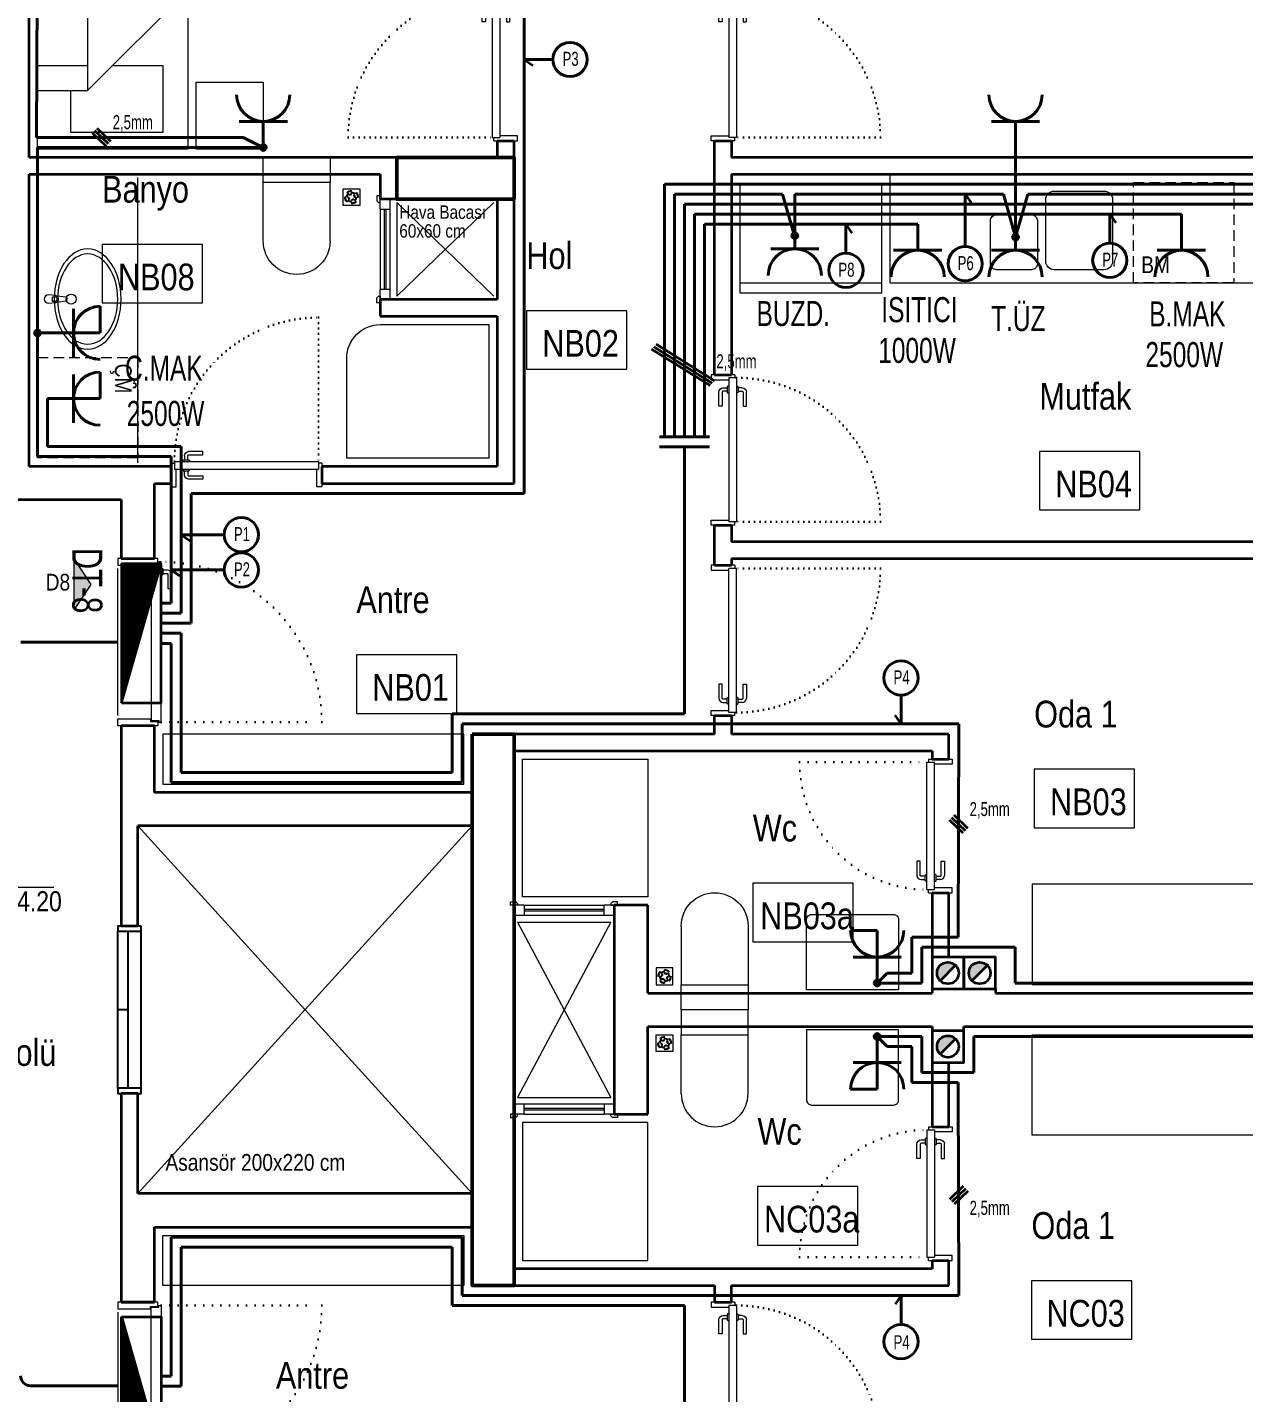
# Model space of a CAD drawing. Header units: millimetres. Extents: x 1852829 to 1882754, y -270850 to -231658.
# Drawn here: x 1862172 to 1862899, y -252768 to -251952 of the extents above; entities that cross this region are included whole.
import ezdxf
from ezdxf.enums import TextEntityAlignment as Align

# ---------------------------------------------------------------- set-up
doc = ezdxf.new("R2010")
doc.units = ezdxf.units.MM
for name, pattern in [('CONTINOUS', [0]), ('CONTINU', [0]), ('DOT', [0.25, 0, -0.25]), ('izdüşüm arka', [3.175, 0, -3.175]), ('izdüşüm ön', [9.525, 6.35, -3.175])]:
    doc.linetypes.add(name, pattern=pattern)
for name, color, linetype, lineweight in [('a_ba', 6, 'Continuous', 50), ('a_doğrama', 251, 'Continuous', 20), ('a_duvar', 251, 'Continuous', 35), ('a_görünüş', 32, 'Continuous', 25), ('a_görünüş_ince', 8, 'Continuous', 20), ('a_izdüşüm_arka', 251, 'izdüşüm arka', 30), ('a_izdüşüm_ön', 6, 'izdüşüm ön', 9), ('a_not_kot', 251, 'Continuous', 13), ('a_not_mahal', 253, 'Continuous', 5), ('a_not_misc', 144, 'Continuous', 5), ('a_not_text', 7, 'Continuous', 13), ('a_tefriş', 8, 'Continuous', 20), ('Aydınlatma', 4, 'CONTINOUS', 35), ('Priz', 6, 'CONTINOUS', 40)]:
    doc.layers.add(name, color=color, linetype=linetype, lineweight=lineweight)
doc.layers.add('a_basılmayacak', color=251, linetype='Continuous', lineweight=5, plot=False)
doc.styles.add('Grupcad', font='arial.ttf', dxfattribs={"width": 0.7})
doc.styles.add('OL', font='tsimplex.shx', dxfattribs={"width": 0.8, "height": 12})
doc.styles.add('ROMANTUR', font='arial.ttf', dxfattribs={"width": 0.7})
doc.styles.get("Standard").update_dxf_attribs({"font": 'ARIALN.TTF'})

# ---------------------------------------------------------------- blocks, each defined once
blk = doc.blocks.new('K2')
at = {"layer": 'a_doğrama', "color": 251, "linetype": 'Continuous'}
for p, q in [((-12, 90), (-12, 88.1)), ((-12, 90), (-10, 90)), ((-13, 88.1), (-13, 1.9)), ((-13, 88.1), (-8.5, 88.1)), ((-8.5, 88.1), (-8.5, 1.9)), ((-13, 1.9), (-8.5, 1.9)), ((-12, 0), (-12, 1.9)), ((-12, 0), (-10, 0))]:
    blk.add_line(p, q, dxfattribs=at)
for points in [[(0, 90), (2, 90), (2, 87), (-8.5, 87)], [(0, 0), (2, 0), (2, 3), (-8.5, 3)]]:
    blk.add_lwpolyline(points, dxfattribs=at)
at = {"layer": 'a_doğrama', "color": 251}
for points in [[(-16.5, 82.1), (-14, 82.1)], [(-5, 82.1), (-7.5, 82.1)]]:
    blk.add_lwpolyline(points, dxfattribs=at)
for points in [[(-13, 83.1), (-13.5, 83.1, 0.414214), (-14, 82.6), (-14, 79.6, 0.414214), (-13.5, 79.1), (-13, 79.1)], [(-8.5, 83.1), (-8, 83.1, -0.414214), (-7.5, 82.6), (-7.5, 79.6, -0.414214), (-8, 79.1), (-8.5, 79.1)], [(-14, 80.1), (-16.5, 80.1, 0.414214), (-17, 79.6), (-17, 71.1), (-19, 71.1), (-19, 79.6)], [(-7.5, 80.1), (-5, 80.1, -0.414214), (-4.5, 79.6), (-4.5, 71.1), (-2.5, 71.1), (-2.5, 79.6)]]:
    blk.add_lwpolyline(points, format="xyb", dxfattribs=at)
for centre, start, end in [((-16.5, 79.6), 90, 180), ((-5, 79.6), 0, 90)]:
    blk.add_arc(centre, 2.5, start, end, dxfattribs=at)
at = {"layer": 'a_izdüşüm_arka', "color": 251}
blk.add_lwpolyline([(-99.2, 1.9), (-13, 1.9)], dxfattribs=at)
blk.add_arc((-13, 1.9), 86.2, 89.99996, 180, dxfattribs=at)
blk = doc.blocks.new('klozet')
at = {"layer": 'a_tefriş'}
blk.add_line((20, 0), (-20, 0), dxfattribs=at)
for points in [[(-20, 0), (-20, -15), (20, -15), (20, 0)], [(-20, -50), (-20, -15)], [(20, -50), (20, -15)]]:
    blk.add_lwpolyline(points, dxfattribs=at)
blk.add_arc((0, -50), 20, 180, 360, dxfattribs=at)
blk = doc.blocks.new('K1')
at = {"layer": 'a_doğrama', "color": 251}
for points in [[(-17.5, -2.5), (-22, -2.5), (-22, 0), (2, 0), (2, -4), (-17.5, -4), (-17.5, -2.5)], [(-27.5, -93.1), (-25, -93.1)], [(-17.5, -97.5), (-22, -97.5), (-22, -100), (2, -100), (2, -96), (-17.5, -96), (-17.5, -97.5)], [(-14.5, -93.1), (-17, -93.1)]]:
    blk.add_lwpolyline(points, dxfattribs=at)
blk.add_lwpolyline([(-18, -14), (-18, -4), (-18, -3), (-22.5, -3), (-22.5, -2.5), (-22.5, -2), (-24, -2), (-24, -2.5), (-24, -12.5), (-24, -88), (-24, -97.5), (-24, -98), (-22.5, -98), (-22.5, -97.5), (-22.5, -97), (-18, -97), (-18, -96), (-18, -86.5)], close=True, dxfattribs=at)
for points in [[(-25, -91.1), (-27.5, -91.1, -0.414214), (-28, -90.6), (-28, -82.1), (-30, -82.1), (-30, -90.6)], [(-17, -91.1), (-14.5, -91.1, 0.414214), (-14, -90.6), (-14, -82.1), (-12, -82.1), (-12, -90.6)], [(-24, -94.1), (-24.5, -94.1, -0.414214), (-25, -93.6), (-25, -90.6, -0.414214), (-24.5, -90.1), (-24, -90.1)], [(-18, -94.1), (-17.5, -94.1, 0.414214), (-17, -93.6), (-17, -90.6, 0.414214), (-17.5, -90.1), (-18, -90.1)]]:
    blk.add_lwpolyline(points, format="xyb", dxfattribs=at)
for centre, start, end in [((-27.5, -90.6), 180, 270), ((-14.5, -90.6), 270, 0)]:
    blk.add_arc(centre, 2.5, start, end, dxfattribs=at)
at = {"layer": 'a_görünüş_ince', "color": 251}
blk.add_line((2, -6), (2, -94), dxfattribs=at)
at = {"layer": 'a_izdüşüm_arka', "color": 251, "linetype": 'DOT', "ltscale": 20}
blk.add_line((-24, -2), (-120, -2), dxfattribs=at)
blk.add_arc((-24, -2), 96, 180, 270, dxfattribs=at)
blk = doc.blocks.new('M1')
at = {"layer": 'a_doğrama', "linetype": 'Continuous'}
for p, q in [((-24, 6), (-30, 6)), ((-30, 0), (-30, 6)), ((-24, 0), (-30, 0)), ((-24, 0), (-24, 6)), ((30, 6), (24, 6)), ((24, 6), (24, 0)), ((30, 0), (30, 6)), ((30, 0), (24, 0))]:
    blk.add_line(p, q, dxfattribs=at)
at = {"layer": 'a_doğrama'}
for p, q in [((24, 3.5), (-24, 3.5)), ((24, 2.5), (-24, 2.5))]:
    blk.add_line(p, q, dxfattribs=at)
for points in [[(-28, -1), (-28, 0), (-32, 0), (-32, -2), (-29, -2)], [(28, -1), (28, 0), (32, 0), (32, -2), (29, -2)]]:
    blk.add_lwpolyline(points, close=True, dxfattribs=at)
at = {"layer": 'a_görünüş_ince'}
for p, q in [((24, 6), (-24, 6)), ((-24, 0), (24, 0))]:
    blk.add_line(p, q, dxfattribs=at)
blk = doc.blocks.new('k_80')
at = {"layer": 'a_doğrama', "color": 251, "linetype": 'Continuous'}
for p, q in [((-80, 2), (-78.1, 2)), ((-80, 2), (-80, 0)), ((-78.1, 3), (-1.9, 3)), ((-78.1, 3), (-78.1, -1.5)), ((-1.9, 3), (-1.9, -1.5)), ((0, 2), (-1.9, 2)), ((0, 2), (0, 0)), ((-78.1, -1.5), (-1.9, -1.5))]:
    blk.add_line(p, q, dxfattribs=at)
at = {"layer": 'a_doğrama', "color": 251}
for points in [[(-70.1, 4), (-70.1, 6.5, -0.414214), (-69.6, 7), (-61.1, 7), (-61.1, 9), (-69.6, 9)], [(-73.1, 3), (-73.1, 3.5, -0.414214), (-72.6, 4), (-69.6, 4, -0.414214), (-69.1, 3.5), (-69.1, 3)], [(-73.1, -1.5), (-73.1, -2, 0.414214), (-72.6, -2.5), (-69.6, -2.5, 0.414214), (-69.1, -2), (-69.1, -1.5)], [(-70.1, -2.5), (-70.1, -5, 0.414214), (-69.6, -5.5), (-61.1, -5.5), (-61.1, -7.5), (-69.6, -7.5)]]:
    blk.add_lwpolyline(points, format="xyb", dxfattribs=at)
for points in [[(-72.1, 6.5), (-72.1, 4)], [(-72.1, -5), (-72.1, -2.5)]]:
    blk.add_lwpolyline(points, dxfattribs=at)
at = {"layer": 'a_doğrama', "color": 251, "linetype": 'Continuous'}
for points in [[(-80, -10), (-80, -12), (-77, -12), (-77, -1.5)], [(0, -10), (0, -12), (-3, -12), (-3, -1.5)]]:
    blk.add_lwpolyline(points, dxfattribs=at)
at = {"layer": 'a_doğrama', "color": 251}
for centre, start, end in [((-69.6, 6.5), 90, 180), ((-69.6, -5), 180, 270)]:
    blk.add_arc(centre, 2.5, start, end, dxfattribs=at)
at = {"layer": 'a_izdüşüm_arka', "color": 251, "linetype": 'DOT', "ltscale": 20}
blk.add_line((-1.9, 79.2), (-1.9, 3), dxfattribs=at)
blk.add_arc((-1.9, 3), 76.2, 90, 180, dxfattribs=at)
blk = doc.blocks.new('baca_müstakil')
at = {"layer": 'a_duvar'}
h = blk.add_hatch(color=256, dxfattribs=at)
h.dxf.hatch_style = 1
h.paths.add_polyline_path([(4.9, -4.9, 0.198912), (3, -9.5, 0.668179), (14.1, -14.1)])
blk.add_line((4.9, -4.9), (14.1, -14.1), dxfattribs=at)
blk.add_lwpolyline([(0, -19), (19, -19), (19, 0), (0, 0)], close=True, dxfattribs=at)
blk.add_circle((9.5, -9.5), 6.5, dxfattribs=at)
blk = doc.blocks.new('tefriş_yatak tek')
at = {"layer": 'a_tefriş'}
for points in [[(0, -0.45), (-1.9, -0.45), (-1.9, 0.45), (0, 0.45)], [(-1.9, -0.5), (-1.5, -0.5), (-1.5, -0.9), (-1.9, -0.9)]]:
    blk.add_lwpolyline(points, close=True, dxfattribs=at)
for points in [[(-1.55, 0.45), (-1.55, 0.15), (-0.95, -0.45), (-0.95, 0.15), (-1.55, 0.15)], [(-1.4, 0.45), (-1.4, 0.15)], [(-1.4, 0), (-1.4, -0.3), (-1.8, -0.3), (-1.8, 0.25), (-1.55, 0.25)]]:
    blk.add_lwpolyline(points, dxfattribs=at)
blk = doc.blocks.new('tefriş_süzgeç')
at = {"layer": 'a_tefriş'}
for p, q in [((5, 0), (-5, 0)), ((-5, 0), (-5, -10)), ((5, -10), (5, 0)), ((-3.62, -5.06), (-4.12, -5.06)), ((-2.62, -5.06), (-3.12, -5.06)), ((-2.58, -7.58), (-2.93, -7.93)), ((-2.55, -2.51), (-2.9, -2.15)), ((-1.96, -3.34), (-2.31, -2.98)), ((-1.87, -6.87), (-2.23, -7.23)), ((-1.62, -5.06), (-2.12, -5.06)), ((-1.17, -6.17), (-1.52, -6.52)), ((-1.15, -3.94), (-1.5, -3.59)), ((-0.16, -2.53), (-0.16, -2.03)), ((-0.06, -1.5), (-0.06, -1)), ((-0.06, -3), (-0.06, -3.5)), ((-0.06, -6.62), (-0.06, -7.12)), ((-0.06, -7.62), (-0.06, -8.12)), ((1.04, -3.96), (1.4, -3.6)), ((1.06, -6.15), (1.41, -6.5)), ((1.5, -5.06), (2, -5.06)), ((1.75, -3.25), (2.1, -2.9)), ((1.77, -6.85), (2.13, -7.2)), ((2.46, -2.54), (2.81, -2.19)), ((2.49, -7.55), (2.85, -7.9)), ((2.5, -5.06), (3, -5.06)), ((3.5, -5.06), (4, -5.06)), ((-5, -10), (5, -10)), ((-0.06, -8.62), (-0.06, -9.12))]:
    blk.add_line(p, q, dxfattribs=at)
for centre, radius, start, end in [((-0.06, -5.06), 4.06, 134.2896, 180), ((-0.06, -5.06), 3.56, 134.2896, 180), ((-0.06, -5.06), 3.06, 180, 225), ((-0.06, -5.06), 4.06, 225, 270), ((-0.06, -5.06), 2.56, 180, 225), ((-0.06, -5.06), 3.56, 225, 270), ((-0.38, -4.42), 2.4, 84.59432, 143.20159), ((-0.06, -5.06), 2.06, 134.2896, 180), ((-0.14, -4.97), 2.44, 90.34305, 138.12123), ((-0.06, -5.06), 1.56, 134.2896, 180), ((-0.06, -5.06), 2.06, 225, 270), ((-0.06, -5.06), 1.56, 225, 270), ((-0.06, -5.06), 4.06, 45, 90), ((-0.06, -5.06), 3.56, 45, 90), ((-0.06, -5.06), 2.06, 45, 90), ((-0.06, -5.06), 1.56, 45, 90), ((-0.06, -5.06), 2.56, 270, 315.7104), ((-0.06, -5.06), 3.06, 270, 315.7104), ((-0.06, -5.06), 1.56, 314.2896, 360), ((-0.06, -5.06), 2.06, 314.2896, 360), ((-0.06, -5.06), 2.56, 360, 45), ((-0.06, -5.06), 3.06, 360, 45), ((-0.06, -5.06), 3.56, 314.2896, 360), ((-0.06, -5.06), 4.06, 314.2896, 360)]:
    blk.add_arc(centre, radius, start, end, dxfattribs=at)
blk = doc.blocks.new('sembol_kot')
at = {"layer": 'a_not_kot'}
for points in [[(0, 10), (0, 0), (10, 0, 0.414214)], [(0, 0), (-10, 0, 0.414214), (0, -10)]]:
    blk.add_hatch(color=256, dxfattribs=at).paths.add_polyline_path(points)
for p, q in [((0, 15), (0, -15)), ((-15, 0), (60, 0))]:
    blk.add_line(p, q, dxfattribs=at)
blk.add_circle((0, 0), 10, dxfattribs=at)
blk = doc.blocks.new('KAT PANOSU')
at = {"layer": 'Aydınlatma', "linetype": 'CONTINU'}
h = blk.add_hatch(dxfattribs=at)
h.set_pattern_fill('ANSI31', color=2)
h.set_pattern_definition([(45, (274.5771, -113244.44112), (-0.08838834765, 0.08838834765), [])])
h.paths.add_polyline_path([(41.5, 11.87), (-41.5, -11.87), (41.5, -11.87)])
at = {"layer": 'Aydınlatma', "color": 2, "linetype": 'CONTINU'}
blk.add_line((-41.5, -11.87), (41.5, 11.87), dxfattribs=at)
blk.add_line((-41.5, -11.87), (41.5, 11.87), dxfattribs=at)
blk.add_line((-41.5, -11.87), (41.5, 11.87), dxfattribs=at)
blk.add_line((-41.5, -11.87), (41.5, 11.87), dxfattribs=at)
blk.add_line((-41.5, -11.87), (41.5, 11.87), dxfattribs=at)
blk.add_line((-41.5, -11.87), (41.5, 11.87), dxfattribs=at)
blk.add_lwpolyline([(-41.5, -11.87), (-41.5, 11.87), (41.5, 11.87), (41.5, -11.87)], close=True, dxfattribs=at)
blk.add_lwpolyline([(-41.5, -11.87), (-41.5, 11.87), (41.5, 11.87), (41.5, -11.87)], close=True, dxfattribs=at)
blk.add_lwpolyline([(-41.5, -11.87), (-41.5, 11.87), (41.5, 11.87), (41.5, -11.87)], close=True, dxfattribs=at)
blk.add_lwpolyline([(-41.5, -11.87), (-41.5, 11.87), (41.5, 11.87), (41.5, -11.87)], close=True, dxfattribs=at)
blk.add_lwpolyline([(-41.5, -11.87), (-41.5, 11.87), (41.5, 11.87), (41.5, -11.87)], close=True, dxfattribs=at)
blk.add_lwpolyline([(-41.5, -11.87), (-41.5, 11.87), (41.5, 11.87), (41.5, -11.87)], close=True, dxfattribs=at)
blk = doc.blocks.new('Kapaklı Priz')
at = {"layer": 'Priz', "color": 6, "linetype": 'CONTINU'}
for p, q in [((0, 0), (0, 15.91)), ((0, 15.91), (15.91, 15.91)), ((-14.41, 0), (14.41, 0))]:
    blk.add_line(p, q, dxfattribs=at)
blk.add_arc((0, 15.91), 15.91, 180, 0, dxfattribs=at)
blk = doc.blocks.new('BUAT (Enerji)')
at = {"layer": 'Priz', "linetype": 'CONTINU'}
h = blk.add_hatch(color=256, dxfattribs=at)
edge = h.paths.add_edge_path()
edge.add_arc((0, 0), 1.75, 0, 360)
blk.add_circle((0, 0), 1.75, dxfattribs=at)
blk = doc.blocks.new('priz')
at = {"layer": 'Priz', "color": 6, "linetype": 'CONTINU'}
blk.add_line((-14.41, 0), (14.41, 0), dxfattribs=at)
blk.add_arc((0, 15.91), 15.91, 180, 0, dxfattribs=at)

msp = doc.modelspace()

# ---------------------------------------------------------------- hatches: boundary and pattern name
at = {"layer": 'a_not_misc'}
h = msp.add_hatch(color=256, dxfattribs=at)
h.dxf.hatch_style = 1
h.paths.add_polyline_path([(1862199.68, -252269.81), (1862209.68, -252284.81), (1862199.68, -252299.81)])

# ---------------------------------------------------------------- linework, layer by layer
msp.add_lwpolyline([(1862227.71, -252489.37), (1862227.71, -252489.37)])
at = {"layer": 'a_ba', "color": 253}
for points in [[(1862462.71, -252054.37), (1862462.71, -252029.37), (1862392.71, -252029.37), (1862392.71, -252054.37)], [(1862437.71, -252374.37), (1862462.71, -252374.37), (1862462.71, -252704.37), (1862437.71, -252704.37), (1862437.71, -252679.37), (1862437.71, -252679.37), (1862437.71, -252399.37), (1862437.71, -252399.37)]]:
    msp.add_lwpolyline(points, close=True, dxfattribs=at)
at = {"layer": 'a_basılmayacak'}
for points in [[(1862542.71, -252471.87), (1862467.71, -252471.87), (1862467.71, -252389.37), (1862542.71, -252389.37)], [(1862542.71, -252606.87), (1862467.71, -252606.87), (1862467.71, -252689.37), (1862542.71, -252689.37)]]:
    msp.add_lwpolyline(points, close=True, dxfattribs=at)
at = {"layer": 'a_duvar'}
for p, q in [((1862172.71, -252029.37), (1862172.71, -251669.37)), ((1862452.71, -252019.37), (1862452.71, -252029.37)), ((1862462.71, -252224.37), (1862462.71, -252019.37)), ((1862582.71, -252159.37), (1862582.71, -252019.37)), ((1862592.71, -252019.37), (1862592.71, -252029.37)), ((1862452.71, -252029.37), (1862172.71, -252029.37)), ((1863182.71, -252029.37), (1862592.71, -252029.37)), ((1862172.71, -252039.37), (1862382.71, -252039.37)), ((1862172.71, -252214.37), (1862172.71, -252039.37)), ((1862382.71, -252039.37), (1862382.71, -252054.37)), ((1862392.71, -252054.37), (1862392.71, -252039.37)), ((1862592.71, -252039.37), (1862592.71, -252159.37)), ((1862592.71, -252039.37), (1863132.71, -252039.37)), ((1862452.71, -252054.37), (1862452.71, -252114.37)), ((1862452.71, -252114.37), (1862382.71, -252114.37)), ((1862382.71, -252114.37), (1862382.71, -252124.37)), ((1862382.71, -252124.37), (1862452.71, -252124.37)), ((1862452.71, -252124.37), (1862452.71, -252214.37)), ((1862257.71, -252214.37), (1862172.71, -252214.37)), ((1862257.71, -252214.37), (1862257.71, -252224.37)), ((1862452.71, -252214.37), (1862347.71, -252214.37)), ((1862347.71, -252214.37), (1862347.71, -252224.37)), ((1862452.71, -252214.37), (1862347.71, -252214.37)), ((1862247.71, -252224.37), (1862257.71, -252224.37)), ((1862247.71, -252269.37), (1862247.71, -252224.37)), ((1862347.71, -252224.37), (1862462.71, -252224.37)), ((1862107.71, -252234.13), (1862227.71, -252234.13)), ((1862227.71, -252234.13), (1862227.71, -252269.37)), ((1862582.71, -252273.37), (1862582.71, -252249.37)), ((1862592.71, -252249.37), (1862592.71, -252259.37)), ((1863182.71, -252259.37), (1862592.71, -252259.37)), ((1862227.71, -252269.37), (1862247.71, -252269.37)), ((1862592.71, -252269.37), (1863182.71, -252269.37)), ((1862592.71, -252269.37), (1862592.71, -252273.37)), ((1862582.71, -252374.37), (1862582.71, -252363.37)), ((1862592.71, -252363.37), (1862592.71, -252374.37)), ((1862247.71, -252369.37), (1862227.71, -252369.37)), ((1862227.71, -252369.37), (1862227.71, -252489.37)), ((1862247.71, -252409.37), (1862247.71, -252369.37)), ((1862247.71, -252409.37), (1862247.71, -252369.37)), ((1862582.71, -252374.37), (1862447.71, -252374.37)), ((1862722.71, -252374.37), (1862592.71, -252374.37)), ((1862722.71, -252389.37), (1862722.71, -252374.37)), ((1862462.71, -252384.37), (1862712.71, -252384.37)), ((1862712.71, -252384.37), (1862712.71, -252389.37)), ((1862437.71, -252409.37), (1862247.71, -252409.37)), ((1862237.71, -252489.37), (1862237.71, -252429.37)), ((1862437.71, -252429.37), (1862237.71, -252429.37)), ((1862437.71, -252429.37), (1862437.71, -252649.37)), ((1862712.71, -252469.37), (1862712.71, -252529.37)), ((1862722.71, -252507.87), (1862722.71, -252469.37)), ((1862462.71, -252476.87), (1862462.71, -252476.87)), ((1862542.71, -252476.87), (1862522.71, -252476.87)), ((1862522.71, -252476.87), (1862522.71, -252601.87)), ((1862542.71, -252529.37), (1862542.71, -252476.87)), ((1862462.71, -252496.87), (1862462.71, -252496.87)), ((1862542.71, -252529.37), (1862712.71, -252529.37)), ((1862750.71, -252529.37), (1863177.71, -252529.37)), ((1862542.71, -252549.37), (1862712.71, -252549.37)), ((1862542.71, -252601.87), (1862542.71, -252549.37)), ((1862712.71, -252549.37), (1862712.71, -252609.37)), ((1862731.71, -252549.37), (1863177.71, -252549.37)), ((1862731.71, -252551.87), (1862731.71, -252549.37)), ((1862722.71, -252609.37), (1862722.71, -252570.87)), ((1862462.71, -252581.87), (1862462.71, -252581.87)), ((1862227.71, -252589.37), (1862227.71, -252649.37)), ((1862237.71, -252649.37), (1862237.71, -252589.37)), ((1862462.71, -252601.87), (1862462.71, -252601.87)), ((1862522.71, -252601.87), (1862542.71, -252601.87)), ((1862712.71, -252604.37), (1862712.71, -252609.37)), ((1862227.71, -252649.37), (1862227.71, -252714.37)), ((1862437.71, -252649.37), (1862237.71, -252649.37)), ((1862247.71, -252669.37), (1862437.71, -252669.37)), ((1862247.71, -252714.37), (1862247.71, -252669.37)), ((1862712.71, -252689.37), (1862712.71, -252694.37)), ((1862722.71, -252704.37), (1862722.71, -252689.37)), ((1862712.71, -252694.37), (1862462.71, -252694.37)), ((1862447.71, -252704.37), (1862582.71, -252704.37)), ((1862582.71, -252704.37), (1862582.71, -252714.37)), ((1862592.71, -252714.37), (1862592.71, -252704.37)), ((1862592.71, -252704.37), (1862722.71, -252704.37)), ((1862227.71, -252714.37), (1862247.71, -252714.37)), ((1862247.71, -252714.37), (1862227.71, -252714.37))]:
    msp.add_line(p, q, dxfattribs=at)
for points in [[(1862452.71, -252019.37), (1862462.71, -252019.37)], [(1862582.71, -252019.37), (1862592.71, -252019.37)], [(1862392.71, -252054.37), (1862382.71, -252054.37)], [(1862582.71, -252159.37), (1862592.71, -252159.37)], [(1862582.71, -252249.37), (1862592.71, -252249.37)], [(1862582.71, -252273.37), (1862592.71, -252273.37)], [(1862582.71, -252363.37), (1862592.71, -252363.37)], [(1862712.71, -252389.37), (1862722.71, -252389.37)], [(1862712.71, -252469.37), (1862722.71, -252469.37)], [(1862237.71, -252489.37), (1862227.71, -252489.37)], [(1862750.71, -252526.87), (1862750.71, -252529.37)], [(1862237.71, -252589.37), (1862227.71, -252589.37)], [(1862712.71, -252609.37), (1862722.71, -252609.37)], [(1862712.71, -252689.37), (1862722.71, -252689.37)], [(1862582.71, -252714.37), (1862592.71, -252714.37)]]:
    msp.add_lwpolyline(points, dxfattribs=at)
at = {"layer": 'a_görünüş', "color": 251}
for points in [[(1862239.71, -252489.37), (1862225.71, -252489.37), (1862225.71, -252492.37), (1862239.71, -252492.37)], [(1862239.71, -252586.37), (1862225.71, -252586.37), (1862225.71, -252589.37), (1862239.71, -252589.37)]]:
    msp.add_lwpolyline(points, close=True, dxfattribs=at)
for points in [[(1862225.71, -252586.37), (1862225.71, -252492.37)], [(1862231.71, -252492.37), (1862231.71, -252586.37)], [(1862239.71, -252586.37), (1862239.71, -252492.37)], [(1862231.71, -252539.37), (1862225.71, -252539.37)]]:
    msp.add_lwpolyline(points, dxfattribs=at)
at = {"layer": 'a_görünüş_ince'}
for points in [[(1862392.71, -252056.37), (1862392.71, -252112.37)], [(1862464.71, -252486.87), (1862520.71, -252486.87)], [(1862464.71, -252591.87), (1862520.71, -252591.87)]]:
    msp.add_lwpolyline(points, dxfattribs=at)
at = {"layer": 'a_izdüşüm_ön', "color": 251}
for points in [[(1862833.24, -252104.37), (1862833.24, -252044.37), (1862893.24, -252044.37), (1862893.24, -252104.37)], [(1862177.71, -252209.13), (1862177.71, -252149.13), (1862237.71, -252149.13), (1862237.71, -252209.13)]]:
    msp.add_lwpolyline(points, close=True, dxfattribs=at)
at = {"layer": 'a_not_mahal'}
for points in [[(1862276.35, -252081.41), (1862216.35, -252081.41), (1862216.35, -252116.41), (1862276.35, -252116.41)], [(1862530.12, -252121.11), (1862470.12, -252121.11), (1862470.12, -252156.11), (1862530.12, -252156.11)], [(1862836.93, -252205.27), (1862776.93, -252205.27), (1862776.93, -252240.27), (1862836.93, -252240.27)], [(1862428.42, -252326.99), (1862368.42, -252326.99), (1862368.42, -252361.99), (1862428.42, -252361.99)], [(1862833.8, -252395.45), (1862773.8, -252395.45), (1862773.8, -252430.45), (1862833.8, -252430.45)], [(1862665.56, -252463.66), (1862605.56, -252463.66), (1862605.56, -252498.66), (1862665.56, -252498.66)], [(1862668.35, -252645.13), (1862608.35, -252645.13), (1862608.35, -252680.13), (1862668.35, -252680.13)], [(1862832.18, -252701.47), (1862772.18, -252701.47), (1862772.18, -252736.47), (1862832.18, -252736.47)]]:
    msp.add_lwpolyline(points, close=True, dxfattribs=at)
at = {"layer": 'a_not_misc'}
for points in [[(1862450.64, -252056.37), (1862392.71, -252112.37)], [(1862392.71, -252056.37), (1862450.64, -252112.37)], [(1862237.71, -252429.37), (1862437.71, -252649.37)], [(1862437.71, -252429.37), (1862237.71, -252649.37)], [(1862520.71, -252486.87), (1862464.71, -252591.87)], [(1862464.71, -252486.87), (1862520.71, -252591.87)]]:
    msp.add_lwpolyline(points, dxfattribs=at)
msp.add_lwpolyline([(1862199.68, -252269.81), (1862209.68, -252284.81), (1862199.68, -252299.81), (1862199.68, -252269.81)], close=True, dxfattribs=at)
at = {"layer": 'a_tefriş'}
for p, q in [((1862237.71, -252212.13), (1862237.71, -252041.37)), ((1862687.71, -252104.37), (1863180.71, -252104.37)), ((1862188.41, -252112.03), (1862184.21, -252111.63)), ((1862186.7, -252112.77), (1862188.19, -252112.77)), ((1862186.7, -252115.49), (1862186.7, -252112.77)), ((1862194.65, -252113.02), (1862189.36, -252112.36)), ((1862184.21, -252116.63), (1862188.41, -252116.23)), ((1862188.19, -252115.49), (1862186.7, -252115.49)), ((1862189.36, -252115.91), (1862194.65, -252115.24))]:
    msp.add_line(p, q, dxfattribs=at)
for points in [[(1862687.71, -252104.37), (1862687.71, -252039.37)], [(1862597.71, -252045.36), (1862597.71, -252110.36), (1862682.71, -252110.36), (1862682.71, -252045.36), (1862597.71, -252045.36), (1862597.71, -252104.36), (1862682.71, -252104.37)]]:
    msp.add_lwpolyline(points, dxfattribs=at)
for points in [[(1862780.71, -252054.55, -0.414214), (1862785.71, -252049.55), (1862815.71, -252049.55, -0.414214), (1862820.71, -252054.55), (1862820.71, -252091.55, -0.414214), (1862815.71, -252096.55), (1862785.71, -252096.55, -0.414214), (1862780.71, -252091.55), (1862780.71, -252054.55)], [(1862747.71, -252067.15, -0.414214), (1862751.21, -252063.65), (1862772.21, -252063.65, -0.414214), (1862775.71, -252067.15), (1862775.71, -252093.05, -0.414214), (1862772.21, -252096.55), (1862751.21, -252096.55, -0.414214), (1862747.71, -252093.05), (1862747.71, -252067.15)]]:
    msp.add_lwpolyline(points, format="xyb", dxfattribs=at)
for points in [[(1862382.71, -252129.37), (1862447.71, -252129.37), (1862447.71, -252209.37), (1862362.71, -252209.37), (1862362.71, -252149.37, -0.414214)], [(1862692.71, -252527.37), (1862637.71, -252527.37), (1862637.71, -252485.37, -0.414214), (1862640.71, -252482.37), (1862689.71, -252482.37, -0.414214), (1862692.71, -252485.36)], [(1862692.71, -252551.37), (1862637.71, -252551.37), (1862637.71, -252593.37, 0.414214), (1862640.71, -252596.37), (1862689.71, -252596.37, 0.414214), (1862692.71, -252593.37)]]:
    msp.add_lwpolyline(points, format="xyb", close=True, dxfattribs=at)
for points in [[(1862432.71, -252374.37), (1862252.71, -252374.37), (1862252.71, -252404.37), (1862432.71, -252404.37)], [(1862772.71, -252464.3), (1862772.71, -252524.3), (1862914.32, -252524.3), (1862914.32, -252464.3)], [(1862772.71, -252614.43), (1862772.71, -252554.43), (1862914.32, -252554.43), (1862914.32, -252614.43)], [(1862432.71, -252704.37), (1862252.71, -252704.37), (1862252.71, -252674.37), (1862432.71, -252674.37)]]:
    msp.add_lwpolyline(points, close=True, dxfattribs=at)
msp.add_circle((1862197.83, -252114.13), 3, dxfattribs=at)
msp.add_circle((1862197.83, -252114.13), 3, dxfattribs=at)
for centre, radius, start, end in [((1862184.21, -252114.13), 2.5, 90, 270), ((1862188.19, -252114.13), 1.36, 270, 90), ((1862188.22, -252114.13), 2.11, 57.22897, 84.83039), ((1862188.22, -252114.13), 2.11, 302.77103, 57.22897), ((1862194.51, -252114.13), 1.12, 277.13892, 82.86108), ((1862188.22, -252114.13), 2.11, 275.16961, 302.77103)]:
    msp.add_arc(centre, radius, start, end, dxfattribs=at)
at = {"layer": 'a_tefriş', "extrusion": (0, 0, -1)}
for major_axis in [(0, 30), (0, 27)]:
    msp.add_ellipse((1862207.71, -252114.13), major_axis=major_axis, ratio=0.666667, dxfattribs=at)
at = {"layer": 'Aydınlatma'}
for p, q in [((1862468.71, -251970.75), (1862473.94, -251974.28)), ((1862732.54, -252051.37), (1862736.08, -252056.59)), ((1862819.05, -252063.37), (1862822.59, -252068.59)), ((1862661.24, -252069.37), (1862664.78, -252074.59)), ((1862263.71, -252255.15), (1862268.94, -252258.69)), ((1862257.71, -252276.23), (1862262.94, -252279.76)), ((1862694.21, -252368.37), (1862690.67, -252363.14)), ((1862694.21, -252710.37), (1862690.67, -252715.59))]:
    msp.add_line(p, q, dxfattribs=at)
at = {"layer": 'Aydınlatma', "color": 3}
for p, q in [((1862218.9, -252022.76), (1862210.64, -252014.86)), ((1862220.28, -252021.31), (1862212.02, -252013.42)), ((1862221.66, -252019.87), (1862213.4, -252011.97)), ((1862579.94, -252165.85), (1862544.9, -252144.07)), ((1862581.32, -252164.41), (1862546.29, -252142.63)), ((1862582.71, -252162.96), (1862547.67, -252141.18)), ((1862732.79, -252432.32), (1862724.53, -252424.42)), ((1862734.17, -252430.87), (1862725.92, -252422.98)), ((1862731.41, -252433.76), (1862723.15, -252425.87)), ((1862731.41, -252644.97), (1862723.15, -252652.86)), ((1862732.79, -252646.41), (1862724.53, -252654.31)), ((1862734.17, -252647.86), (1862725.92, -252655.76))]:
    msp.add_line(p, q, dxfattribs=at)
at = {"layer": 'Priz'}
for p, q in [((1862178.71, -251583.24), (1862177.2, -252017.37)), ((1862300.79, -252017.37), (1862177.2, -252017.37)), ((1862312.74, -252023.37), (1862177.71, -252023.37)), ((1862177.71, -252023.37), (1862177.71, -252208.37)), ((1862312.68, -252023.37), (1862300.79, -252017.37)), ((1862552.71, -252045.37), (1862552.71, -252196.62)), ((1862558.71, -252051.37), (1862558.71, -252196.62)), ((1862630.67, -252077.08), (1862623.38, -252051.37)), ((1862630.67, -252084.06), (1862630.67, -252051.37)), ((1862762.69, -252077.08), (1862755.4, -252051.37)), ((1862762.69, -252077.08), (1862769.98, -252051.37)), ((1862564.71, -252057.37), (1862564.71, -252196.62)), ((1862570.71, -252063.37), (1862570.71, -252196.62)), ((1862576.71, -252069.37), (1862576.71, -252196.62)), ((1862183.71, -252173.69), (1862183.71, -252202.37)), ((1862183.71, -252202.37), (1862263.71, -252202.37)), ((1862579.71, -252196.62), (1862549.71, -252196.62)), ((1862579.71, -252202.62), (1862549.71, -252202.62)), ((1862564.71, -252202.62), (1862564.71, -252362.37)), ((1862177.71, -252208.37), (1862257.71, -252208.37)), ((1862251.71, -252296.12), (1862257.71, -252296.12)), ((1862251.71, -252302.12), (1862263.71, -252302.12)), ((1862251.71, -252308.12), (1862269.71, -252308.12)), ((1862251.71, -252314.12), (1862263.71, -252314.12)), ((1862263.71, -252314.12), (1862263.71, -252397.37)), ((1862251.71, -252320.12), (1862257.71, -252320.12)), ((1862257.71, -252320.12), (1862257.71, -252403.37)), ((1862425.71, -252397.37), (1862425.71, -252362.37)), ((1862425.71, -252362.37), (1862564.71, -252362.37)), ((1862431.71, -252403.37), (1862431.71, -252368.37)), ((1862431.71, -252368.37), (1862728.73, -252368.37)), ((1862728.73, -252368.37), (1862728.26, -252495.87)), ((1862263.71, -252397.37), (1862425.71, -252397.37)), ((1862257.71, -252403.37), (1862431.71, -252403.37)), ((1862700.71, -252495.87), (1862728.26, -252495.87)), ((1862700.71, -252517.37), (1862700.71, -252495.87)), ((1862706.71, -252501.87), (1862762.47, -252501.87)), ((1862706.71, -252523.37), (1862706.71, -252501.87)), ((1862762.47, -252501.87), (1862762.47, -252523.37)), ((1862679.93, -252523.37), (1862685.93, -252517.37)), ((1862685.93, -252517.37), (1862700.71, -252517.37)), ((1862679.93, -252523.37), (1862706.71, -252523.37)), ((1862762.47, -252523.37), (1863171.82, -252523.37)), ((1862679.93, -252555.37), (1862706.71, -252555.37)), ((1862679.93, -252555.37), (1862685.93, -252561.37)), ((1862685.93, -252561.37), (1862700.71, -252561.37)), ((1862700.71, -252561.37), (1862700.71, -252582.87)), ((1862706.71, -252555.37), (1862706.71, -252576.87)), ((1862737.71, -252576.87), (1862737.71, -252555.37)), ((1862737.71, -252555.37), (1863171.82, -252555.37)), ((1862706.71, -252576.87), (1862737.71, -252576.87)), ((1862700.71, -252582.87), (1862728.26, -252582.87)), ((1862728.73, -252710.37), (1862728.26, -252582.87)), ((1862257.71, -252758.62), (1862257.71, -252675.37)), ((1862257.71, -252675.37), (1862431.71, -252675.37)), ((1862431.71, -252675.37), (1862431.71, -252710.37)), ((1862263.71, -252764.62), (1862263.71, -252681.37)), ((1862263.71, -252681.37), (1862425.71, -252681.37)), ((1862425.71, -252681.37), (1862425.71, -252716.37)), ((1862431.71, -252710.37), (1862728.73, -252710.37)), ((1862425.71, -252716.37), (1862564.71, -252716.37)), ((1862564.71, -252876.11), (1862564.71, -252716.37)), ((1862251.71, -252758.62), (1862257.71, -252758.62)), ((1862251.71, -252764.62), (1862263.71, -252764.62))]:
    msp.add_line(p, q, dxfattribs=at)
at = {"layer": 'Priz', "linetype": 'CONTINU'}
for p, q in [((1862468.71, -251903.37), (1862468.71, -252230.37)), ((1862312.74, -252007.81), (1862312.74, -252023.37)), ((1862762.69, -252007.81), (1862762.69, -252051.37)), ((1862552.71, -252045.37), (1863124.44, -252045.37)), ((1862558.71, -252051.37), (1862623.38, -252051.37)), ((1862630.67, -252051.37), (1862755.4, -252051.37)), ((1862762.69, -252084.93), (1862762.69, -252051.37)), ((1862769.98, -252051.37), (1862969.39, -252051.37)), ((1862564.71, -252057.37), (1863035.67, -252057.37)), ((1862570.71, -252063.37), (1862861.87, -252063.37)), ((1862861.87, -252084.93), (1862861.87, -252063.37)), ((1862576.71, -252069.37), (1862704.15, -252069.37)), ((1862704.15, -252084.93), (1862704.15, -252069.37)), ((1862199.27, -252134.33), (1862177.71, -252134.33)), ((1862199.27, -252173.69), (1862183.71, -252173.69)), ((1862263.71, -252302.12), (1862263.71, -252202.37)), ((1862257.71, -252296.12), (1862257.71, -252208.37)), ((1862468.71, -252230.37), (1862269.71, -252230.37)), ((1862269.71, -252308.12), (1862269.71, -252230.37)), ((1862679.93, -252507.81), (1862679.93, -252523.37)), ((1862679.93, -252570.92), (1862679.93, -252555.37))]:
    msp.add_line(p, q, dxfattribs=at)
at = {"layer": 'Priz', "color": 4, "linetype": 'CONTINU'}
for p, q in [((1862486.01, -251970.75), (1862468.71, -251970.75)), ((1862732.54, -252082.73), (1862732.54, -252051.37)), ((1862819.05, -252080.66), (1862819.05, -252063.37)), ((1862661.24, -252086.66), (1862661.24, -252069.37)), ((1862289.42, -252255.11), (1862263.71, -252255.24)), ((1862289.42, -252276.18), (1862257.71, -252276.18)), ((1862694.21, -252351.07), (1862694.21, -252368.37)), ((1862694.21, -252727.66), (1862694.21, -252710.37))]:
    msp.add_line(p, q, dxfattribs=at)
at = {"layer": 'Priz', "color": 31}
for p, q in [((1862225.71, -252319.37), (1862167.66, -252319.37)), ((1862225.71, -252764.37), (1862173.63, -252764.37))]:
    msp.add_line(p, q, dxfattribs=at)
at = {"layer": 'Priz', "color": 4, "linetype": 'CONTINU'}
for centre in [(1862496.25, -251970.75), (1862819.05, -252090.91), (1862661.24, -252096.91), (1862732.54, -252092.98), (1862299.67, -252255.11), (1862299.67, -252276.18), (1862694.21, -252340.82), (1862694.21, -252737.91)]:
    msp.add_circle(centre, 10.25, dxfattribs=at)
at = {"layer": 'Priz', "color": 31}
msp.add_arc((1862173.63, -252758.37), 6, 180.78932, 270, dxfattribs=at)

# ---------------------------------------------------------------- block references
at = {"layer": 'a_doğrama', "rotation": 270}
msp.add_blockref('M1', (1862382.71, -252084.37), dxfattribs=at)
at = {"layer": 'a_doğrama', "xscale": -1, "rotation": 180}
msp.add_blockref('M1', (1862492.71, -252476.87), dxfattribs=at)
at = {"layer": 'a_doğrama'}
msp.add_blockref('M1', (1862492.71, -252601.87), dxfattribs=at)
at = {"layer": 'a_duvar', "xscale": 0.6, "yscale": 0.6, "zscale": 0.6}
msp.add_blockref('sembol_kot', (1862151.47, -252466.04), dxfattribs=at)
at = {"layer": 'a_duvar', "rotation": 270}
for p in [(1862731.71, -252507.87), (1862750.71, -252507.87), (1862731.71, -252551.87)]:
    msp.add_blockref('baca_müstakil', p, dxfattribs=at)
at = {"layer": 'a_izdüşüm_arka', "ltscale": 5}
for name, p, rotation in [('K2', (1862462.71, -252019.37), 359.9992036878907), ('K1', (1862227.71, -252369.37), 179.9992036878907), ('K2', (1862582.71, -252273.37), 179.9992036878906), ('k_80', (1862712.71, -252389.37), 90)]:
    msp.add_blockref(name, p, dxfattribs=dict(at, rotation=rotation))
at = {"layer": 'a_izdüşüm_arka', "ltscale": 5, "xscale": -1}
for name, p, rotation in [('K2', (1862582.71, -252019.37), 0.0007963121093723657), ('K2', (1862347.71, -252224.37), 90.00079631210939), ('K2', (1862582.71, -252249.37), 0.0007963121093723657), ('k_80', (1862712.71, -252689.37), 90), ('K1', (1862227.71, -252714.37), 0.0007963121092924297), ('K2', (1862582.71, -252804.37), 0.0007963121093723657)]:
    msp.add_blockref(name, p, dxfattribs=dict(at, rotation=rotation))
at = {"layer": 'a_tefriş', "xscale": 100.0000000000011, "yscale": 100.0000000000011, "zscale": 100.0000000000011, "rotation": 90}
msp.add_blockref('tefriş_yatak tek', (1862222.71, -251834.37), dxfattribs=at)
at = {"layer": 'a_tefriş', "color": 113, "xscale": -1}
for p, rotation in [((1862332.71, -252029.37), 359.9992036605381), ((1862582.71, -252539.37), 179.999203660538)]:
    msp.add_blockref('klozet', p, dxfattribs=dict(at, rotation=rotation))
at = {"layer": 'a_tefriş', "xscale": -1, "rotation": 90}
for p in [(1862360.5, -252053.18), (1862547.71, -252559.37)]:
    msp.add_blockref('tefriş_süzgeç', p, dxfattribs=at)
at = {"layer": 'a_tefriş', "rotation": 90}
msp.add_blockref('tefriş_süzgeç', (1862547.71, -252519.37), dxfattribs=at)
at = {"layer": 'a_tefriş', "color": 113, "rotation": 0.0007963394619744455}
msp.add_blockref('klozet', (1862582.71, -252539.37), dxfattribs=at)
at = {"layer": 'Aydınlatma', "xscale": -1, "rotation": 270}
for p in [(1862199.27, -252134.33), (1862199.27, -252173.69)]:
    msp.add_blockref('Kapaklı Priz', p, dxfattribs=at)
at = {"layer": 'Aydınlatma', "linetype": 'CONTINU', "xscale": -1, "rotation": 270}
msp.add_blockref('KAT PANOSU', (1862239.84, -252314.12), dxfattribs=at)
at = {"layer": 'Aydınlatma', "xscale": -1}
msp.add_blockref('Kapaklı Priz', (1862679.93, -252507.81), dxfattribs=at)
at = {"layer": 'Aydınlatma', "rotation": 180}
msp.add_blockref('Kapaklı Priz', (1862679.93, -252570.92), dxfattribs=at)
at = {"layer": 'Aydınlatma', "linetype": 'CONTINU', "rotation": 270}
msp.add_blockref('KAT PANOSU', (1862239.84, -252764.62), dxfattribs=at)
at = {"layer": 'Priz', "linetype": 'CONTINU', "xscale": -1}
for p in [(1862312.74, -252007.81), (1862762.69, -252007.81)]:
    msp.add_blockref('priz', p, dxfattribs=at)
at = {"layer": 'Priz', "color": 4, "linetype": 'CONTINU', "xscale": -1, "rotation": 180}
for p in [(1862312.74, -252023.37), (1862630.67, -252076.21), (1862762.69, -252077.08), (1862177.74, -252134.39), (1862679.93, -252523.36)]:
    msp.add_blockref('BUAT (Enerji)', p, dxfattribs=at)
at = {"layer": 'Priz', "linetype": 'CONTINU', "xscale": -1, "rotation": 180}
for p in [(1862630.67, -252084.06), (1862704.15, -252084.93), (1862762.69, -252084.93), (1862861.87, -252084.93)]:
    msp.add_blockref('priz', p, dxfattribs=at)
at = {"layer": 'Priz', "color": 4, "linetype": 'CONTINU'}
msp.add_blockref('BUAT (Enerji)', (1862679.93, -252555.37), dxfattribs=at)

# ---------------------------------------------------------------- texts
at = {"layer": 'a_not_kot'}
msp.add_text('+4.20', height=12, dxfattribs=at).set_placement((1862157.47, -252480.44))
at = {"layer": 'a_not_mahal'}
for s, height, p in [('Banyo', 16, (1862216.35, -252056.41)), ('Hol', 16, (1862470.12, -252096.11)), ('BM', 10, (1862837.86, -252098.6)), ('Mutfak', 16, (1862776.93, -252180.27)), ('Antre', 16, (1862368.42, -252301.99)), ('Oda 1', 16, (1862773.8, -252370.45)), ('Wc', 16, (1862605.56, -252438.66)), ('Apt. Holü', 16, (1862113.63, -252572.93)), ('Wc', 16, (1862608.35, -252620.13)), ('Oda 1', 16, (1862772.18, -252676.47)), ('Antre', 16, (1862320.3, -252766.14))]:
    msp.add_text(s, height=height, dxfattribs=at).set_placement(p)
for s, p in [('NB08', (1862248.77, -252108.91)), ('NB02', (1862502.55, -252148.61)), ('NB04', (1862809.35, -252232.77)), ('NB01', (1862400.85, -252354.49)), ('NB03', (1862806.23, -252422.95)), ('NB03a', (1862637.98, -252491.16)), ('NC03a', (1862640.78, -252672.63)), ('NC03', (1862804.6, -252728.97))]:
    msp.add_text(s, height=16, rotation=360, dxfattribs=at).set_placement(p, align=Align.CENTER)
msp.add_text('ÇM', height=10, rotation=270, dxfattribs=at).set_placement((1862224.03, -252152.74))
at = {"layer": 'a_not_text'}
for s, height, p in [('Hava Bacası', 8, (1862394.11, -252066.09)), ('60x60 cm', 8, (1862394.11, -252077.35)), ('D8', 10, (1862182.61, -252288.51)), ('Asansör 200x220 cm', 10, (1862254.23, -252635.67))]:
    msp.add_text(s, height=height, dxfattribs=at).set_placement(p)
at = {"layer": 'Aydınlatma', "linetype": 'CONTINU', "style": 'ROMANTUR', "width": 0.7}
msp.add_text('DT-8', height=18, rotation=270, dxfattribs=at).set_placement((1862207.53, -252282.53), align=Align.MIDDLE_CENTER)
at = {"layer": 'Priz', "color": 4, "linetype": 'CONTINU', "style": 'OL', "width": 0.7}
for s, p in [('P3', (1862491.75, -251974.57)), ('P6', (1862728.04, -252096.81)), ('P7', (1862814.54, -252094.74)), ('P8', (1862656.74, -252100.74)), ('P1', (1862295.17, -252258.94)), ('P2', (1862295.17, -252280.01)), ('P4', (1862689.7, -252344.65))]:
    msp.add_text(s, height=8.4, dxfattribs=at).set_placement(p)
at = {"layer": 'Priz', "color": 3, "linetype": 'CONTINU', "style": 'OL', "width": 0.7}
for p in [(1862222.7, -252012.45), (1862583.75, -252155.54), (1862735.22, -252423.46)]:
    msp.add_text('2,5mm', height=8.4, dxfattribs=at).set_placement(p)
at = {"layer": 'Priz', "color": 4, "linetype": 'CONTINU', "style": 'Grupcad', "width": 0.7}
for s, p in [('ISITICI', (1862682.35, -252120.45)), ('BUZD.', (1862607.74, -252122.74)), ('T.ÜZ', (1862748.05, -252125.75)), ('B.MAK', (1862842.61, -252122.99)), ('1000W', (1862680.52, -252144.81)), ('2500W', (1862840.35, -252147.35)), ('Ç.MAK', (1862230.05, -252155.47)), ('2500W', (1862231.08, -252182.53))]:
    msp.add_text(s, height=15, dxfattribs=at).set_placement(p, align=Align.MIDDLE_LEFT)
at = {"layer": 'Priz', "color": 3, "linetype": 'CONTINU', "style": 'OL', "width": 0.7}
msp.add_text('2,5mm', height=8.4, rotation=360, dxfattribs=at).set_placement((1862735.22, -252662.08))
at = {"layer": 'Priz', "color": 4, "linetype": 'CONTINU', "style": 'OL', "width": 0.7}
msp.add_text('P4', height=8.4, rotation=360, dxfattribs=at).set_placement((1862689.7, -252742.48))

doc.saveas('drawing.dxf')
